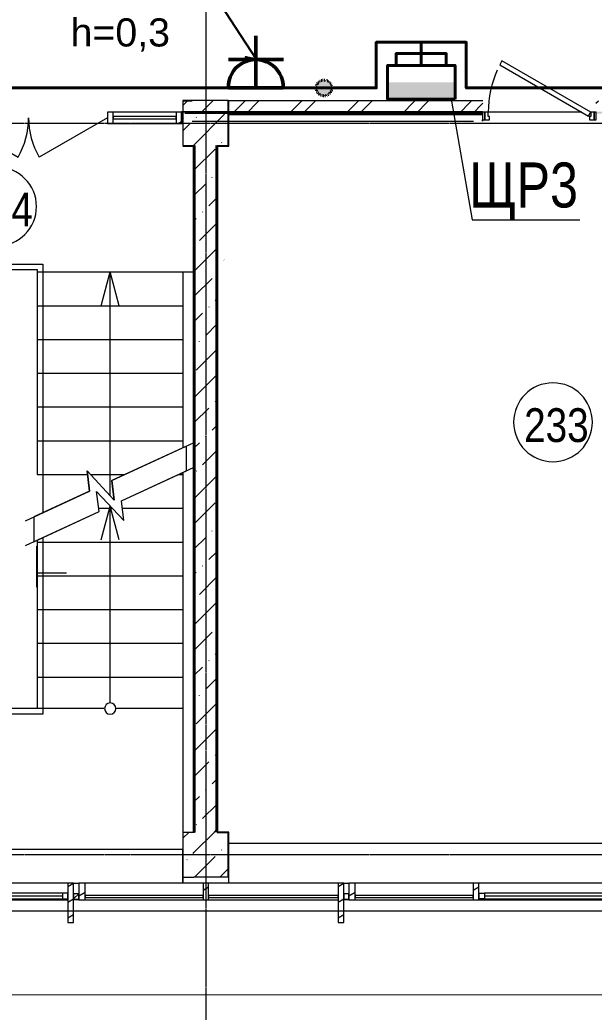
# Model space of a CAD drawing. Header units: metres. Extents: x 3659 to 143627, y -64119 to 51337.
# Drawn here: x 34410 to 39514, y -58183 to -49366 of the extents above; entities that cross this region are included whole.
import ezdxf
from ezdxf import colors
from ezdxf.entities.mleader import LeaderData, LeaderLine
from ezdxf.math import Vec2, Vec3

# ---------------------------------------------------------------- set-up
doc = ezdxf.new("R2010")
doc.units = ezdxf.units.M
doc.linetypes.add('ACAD_ISO03W100', pattern=[30, 12, -18])
doc.linetypes.add('ADSK_Линия сетки', pattern=[21, 12, -3, 3, -3])
for name, color, linetype, lineweight in [('A-AREA-IDEN', 7, 'Continuous', 9), ('A-DETL-MBND', 7, 'Continuous', 5), ('A-DETL-THIN', 7, 'Continuous', 5), ('A-DOOR', 7, 'Continuous', 5), ('A-DOOR-FRAM', 7, 'Continuous', 13), ('A-FLOR', 7, 'Continuous', 5), ('A-GLAZ', 7, 'Continuous', 5), ('A-GLAZ-CURT', 7, 'Continuous', 5), ('A-GLAZ-CWMG', 7, 'Continuous', 5), ('A-GLAZ-SILL', 7, 'Continuous', 5), ('A-WALL', 7, 'Continuous', 5), ('A-WALL-PATT', 7, 'Continuous', 18), ('I-WALL', 7, 'Continuous', 5), ('nadpisi', 84, 'Continuous', 13), ('S-COLS', 7, 'Continuous', 5), ('S-GRID', 7, 'Continuous', 9), ('Освещение', 1, 'Continuous', 50), ('раб осв', 7, 'Continuous', 40), ('ЭЛ', 250, 'Continuous', 50), ('Эл-свет раб.', 5, 'Continuous', 50), ('ЭЛ.сети', 5, 'Continuous', 100), ('ЭОМ', 7, 'Continuous', 40)]:
    doc.layers.add(name, color=color, linetype=linetype, lineweight=lineweight)
doc.layers.add('A-DETL', color=7, linetype='Continuous', lineweight=5, true_color=0x00a600)
doc.styles.add('Arial', font='arial.ttf', dxfattribs={"width": 0.8, "height": 2.5})
doc.styles.add('GOST Common_I_1', font='ARIALN.TTF', dxfattribs={"height": 300})
doc.styles.add('STYLE1', font='arial.ttf', dxfattribs={"height": 250})
doc.styles.add('ГОСТ 2.304', font='CS_Gost2304.shx', dxfattribs={"width": 0.85})
doc.dimstyles.new('СПДС', dxfattribs={"dimscale": 100, "dimtxt": 2.5, "dimasz": 2.5, "dimexe": 1.25, "dimexo": 0.625, "dimtad": 1, "dimdec": 0, "dimrnd": 0.001, "dimtxsty": 'ГОСТ 2.304', "dimblk": 'OBLIQUE', "dimcen": 2.5, "dimdle": 2, "dimadec": 0, "dimazin": 2, "dimtfac": 0.75, "dimtdec": 0, "dimtmove": 1, "dimatfit": 3, "dimfxl": 1, "dimtolj": 1, "dimarcsym": 1})
pattern_1 = [(45, (0, 0), (84.19025, 308.69666), [396.875, -79.375, 3.353, -76.022])]
pattern_2 = [(30, (0, 0), (-60, 103.92305), [])]
pattern_3 = [(0, (0, 0), (812.8, 203.2), [33.528, -576.072, 33.528, -576.072, -3251.2]), (0, (0, 0), (812.8, 203.2), [-1219.2, 33.528, -1185.672, 33.528, -576.072, -1422.4]), (0, (0, 0), (812.8, 203.2), [-3048, 33.528, -372.872, 33.528, -982.472]), (120, (304.8, 101.6), (-582.37636, 602.30545), [33.528, -576.072, 33.528, -576.072, -3251.2]), (120, (304.8, 101.6), (-582.37636, 602.30545), [-1219.2, 33.528, -1185.672, 33.528, -576.072, -1422.4]), (120, (304.8, 101.6), (-582.37636, 602.30545), [-3048, 33.528, -372.872, 33.528, -982.472]), (240, (406.4, 508), (-230.42364, -805.50545), [33.528, -576.072, 33.528, -576.072, -3251.2]), (240, (406.4, 508), (-230.42364, -805.50545), [-1219.2, 33.528, -1185.672, 33.528, -576.072, -1422.4]), (240, (406.4, 508), (-230.42364, -805.50545), [-3048, 33.528, -372.872, 33.528, -982.472])]
pattern_4 = [(0, (7e-11, -700), (812.8, 203.2), [33.528, -576.072, 33.528, -576.072, -3251.2]), (0, (7e-11, -700), (812.8, 203.2), [-1219.2, 33.528, -1185.672, 33.528, -576.072, -1422.4]), (0, (7e-11, -700), (812.8, 203.2), [-3048, 33.528, -372.872, 33.528, -982.472]), (120, (304.8, -598.4), (-582.37636, 602.30545), [33.528, -576.072, 33.528, -576.072, -3251.2]), (120, (304.8, -598.4), (-582.37636, 602.30545), [-1219.2, 33.528, -1185.672, 33.528, -576.072, -1422.4]), (120, (304.8, -598.4), (-582.37636, 602.30545), [-3048, 33.528, -372.872, 33.528, -982.472]), (240, (406.4, -192), (-230.42364, -805.50545), [33.528, -576.072, 33.528, -576.072, -3251.2]), (240, (406.4, -192), (-230.42364, -805.50545), [-1219.2, 33.528, -1185.672, 33.528, -576.072, -1422.4]), (240, (406.4, -192), (-230.42364, -805.50545), [-3048, 33.528, -372.872, 33.528, -982.472])]

# ---------------------------------------------------------------- blocks, each defined once
blk = doc.blocks.new('Перекрытия 8 - Перекрытия 2-252535-2 этаж')
at = {"layer": 'A-FLOR', "lineweight": 20}
for p, q in [((1900, 2500), (1900, 2740.1)), ((1900, 2377.2), (1900, 2500)), ((2165.7, 2500), (1900, 2500))]:
    blk.add_line(p, q, dxfattribs=at)
blk = doc.blocks.new('Перекрытия 14 - Перекрытия 2-471661-2 этаж')
at = {"layer": 'A-FLOR', "lineweight": 20}
blk.add_line((1700, 1300), (1900, 1300), dxfattribs=at)
blk = doc.blocks.new('КДП АПК - КР_rvt-1-2 этаж')
at = {"layer": 'A-WALL-PATT', "lineweight": 20}
h = blk.add_hatch(dxfattribs=at)
h.set_pattern_fill('FP_137', color=256, style=0, pattern_type=2)
h.set_pattern_definition(pattern_1)
h.paths.add_polyline_path([(36156.1, -55945.6), (36162.7, -55945.6), (36162.7, -49845.6), (35962.7, -49845.6), (35962.7, -55945.6)], flags=0)
at = {"layer": 'S-COLS', "lineweight": 20}
h = blk.add_hatch(dxfattribs=at)
h.set_pattern_fill('FP_137', color=256, style=0, pattern_type=2)
h.set_pattern_definition(pattern_1)
h.paths.add_polyline_path([(36262.7, -49845.6), (36262.7, -49445.6), (35862.7, -49445.6), (35862.7, -49845.6), (36162.7, -49845.6)], flags=0)
h = blk.add_hatch(dxfattribs=at)
h.set_pattern_fill('FP_137', color=256, style=0, pattern_type=2)
h.set_pattern_definition(pattern_1)
h.paths.add_polyline_path([(35959.7, -56345.6), (35959.7, -55945.6), (35862.7, -55945.6), (35862.7, -56345.6)], flags=0)
h = blk.add_hatch(dxfattribs=at)
h.set_pattern_fill('FP_137', color=256, style=0, pattern_type=2)
h.set_pattern_definition(pattern_1)
h.paths.add_polyline_path([(36262.7, -56345.6), (36262.7, -55945.6), (35959.7, -55945.6), (35959.7, -56345.6), (36156.1, -56345.6)], flags=0)
at = {"layer": 'I-WALL', "lineweight": 40}
for p, q in [((35962.7, -49845.6), (35962.7, -55945.6)), ((36162.7, -55945.6), (36162.7, -49845.6))]:
    blk.add_line(p, q, dxfattribs=at)
at = {"layer": 'S-COLS', "lineweight": 20}
for p, q in [((36262.7, -49445.6), (35862.7, -49445.6)), ((35862.7, -49445.6), (35862.7, -49845.6)), ((36262.7, -49845.6), (36262.7, -49445.6)), ((35862.7, -49845.6), (35962.7, -49845.6)), ((36162.7, -49845.6), (36262.7, -49845.6)), ((35862.7, -55945.6), (35959.7, -55945.6)), ((35962.7, -55945.6), (35959.7, -55945.6)), ((36262.7, -55945.6), (36162.7, -55945.6)), ((36262.7, -56345.6), (36262.7, -55945.6)), ((35862.7, -56345.6), (35959.7, -56345.6)), ((36262.7, -56345.6), (35959.7, -56345.6))]:
    blk.add_line(p, q, dxfattribs=at)
at = {"lineweight": 20}
for name in ['Перекрытия 8 - Перекрытия 2-252535-2 этаж', 'Перекрытия 14 - Перекрытия 2-471661-2 этаж']:
    blk.add_blockref(name, (32662.7, -56145.6), dxfattribs=at)
blk = doc.blocks.new('Системная панель - С остеклением-1628689-2 этаж')
at = {"layer": 'A-GLAZ-CURT', "lineweight": 13}
for p, q in [((575, 10), (-575, 10)), ((-575, 10), (-575, -10)), ((575, -10), (575, 10)), ((-575, -10), (575, -10))]:
    blk.add_line(p, q, dxfattribs=at)
blk = doc.blocks.new('M_Тент витража777 - M_Тент витража одинарное справо-2392800-2 этаж')
at = {"layer": 'A-GLAZ', "lineweight": 13}
for p, q in [((-575, -20), (-575, 30)), ((-575, 30), (-525, 30)), ((-575, 30), (-575, -20)), ((-525, 30), (-525, -20)), ((-525, 4.6), (525, 4.6)), ((525, 30), (525, -20)), ((575, 30), (525, 30)), ((575, -20), (575, 30)), ((575, -20), (575, 30)), ((-525, -20), (-575, -20)), ((525, -20), (575, -20))]:
    blk.add_line(p, q, dxfattribs=at)
at = {"layer": 'A-GLAZ'}
for p, q in [((525, 30), (-525, 30)), ((-525, -20), (525, -20))]:
    blk.add_line(p, q, dxfattribs=at)
blk = doc.blocks.new('Прямоугольный импост - 50 x 150мм-1628187-2 этаж')
at = {"layer": 'A-GLAZ-CWMG'}
h = blk.add_hatch(dxfattribs=at)
h.set_pattern_fill('FP_33', color=256, style=0, pattern_type=2)
h.set_pattern_definition([(330, (-36062.65, -57155.64), (60, 103.92305), [])])
h.paths.add_polyline_path([(-25, 30), (25, 30), (25, -120), (-25, -120)], flags=0)
at = {"layer": 'A-GLAZ-CWMG', "lineweight": 18}
for p, q in [((-25, 30), (25, 30)), ((-25, -120), (-25, 30)), ((25, 30), (25, -120)), ((25, -120), (-25, -120))]:
    blk.add_line(p, q, dxfattribs=at)
blk = doc.blocks.new('Прямоугольный импост - 50 x 150мм-V26-2 этаж')
at = {"layer": 'A-GLAZ-CWMG'}
h = blk.add_hatch(dxfattribs=at)
h.set_pattern_fill('FP_35', color=256, style=0, pattern_type=2)
h.set_pattern_definition([(330, (-38462.65, -57155.64), (60, 103.92305), [])])
h.paths.add_polyline_path([(-25, 30), (25, 30), (25, -120), (-25, -120)], flags=0)
at = {"layer": 'A-GLAZ-CWMG', "lineweight": 18}
for p, q in [((-25, 30), (25, 30)), ((-25, -120), (-25, 30)), ((25, 30), (25, -120)), ((25, -120), (-25, -120))]:
    blk.add_line(p, q, dxfattribs=at)
blk = doc.blocks.new('Прямоугольный импост - 50 x 150мм-999187-2 этаж')
at = {"layer": 'A-GLAZ-CWMG'}
for p, q in [((37237.7, -57035.6), (36087.7, -57035.6)), ((36087.7, -57185.6), (37237.7, -57185.6))]:
    blk.add_line(p, q, dxfattribs=at)
blk = doc.blocks.new('Системная панель - С остеклением-2300965-2 этаж')
at = {"layer": 'A-GLAZ-CURT', "lineweight": 13}
for p, q in [((280, 10), (-280, 10)), ((-280, 10), (-280, -10)), ((280, -10), (280, 10)), ((-280, -10), (280, -10))]:
    blk.add_line(p, q, dxfattribs=at)
blk = doc.blocks.new('Прямоугольный импост - 50 x 100мм-1272917-2 этаж')
at = {"layer": 'A-GLAZ-CWMG'}
h = blk.add_hatch(dxfattribs=at)
h.set_pattern_fill('FP_85', color=256, style=0, pattern_type=2)
h.set_pattern_definition([(150, (35212.65, 49535.64), (-60, -103.92305), [])])
h.paths.add_polyline_path([(25, -50), (-25, -50), (-25, 50), (25, 50)], flags=0)
at = {"layer": 'A-GLAZ-CWMG', "lineweight": 18}
for p, q in [((-25, -50), (-25, 50)), ((-25, 50), (25, 50)), ((25, 50), (25, -50)), ((25, -50), (-25, -50))]:
    blk.add_line(p, q, dxfattribs=at)
blk = doc.blocks.new('Прямоугольный импост - 50 x 100мм-2274487-2 этаж')
at = {"layer": 'A-GLAZ-CWMG'}
for p, q in [((33737.6, -49485.6), (33177.6, -49485.6)), ((33177.6, -49585.6), (33737.6, -49585.6))]:
    blk.add_line(p, q, dxfattribs=at)
blk = doc.blocks.new('Прямоугольный импост - 50 x 100мм-1272927-2 этаж')
at = {"layer": 'A-GLAZ-CWMG'}
h = blk.add_hatch(dxfattribs=at)
h.set_pattern_fill('FP_87', color=256, style=0, pattern_type=2)
h.set_pattern_definition([(30, (-35847.65, 49535.64), (-60, 103.92305), [])])
h.paths.add_polyline_path([(-50, -50), (0, -50), (0, 50), (-50, 50)], flags=0)
at = {"layer": 'A-GLAZ-CWMG', "lineweight": 18}
for p, q in [((0, 50), (-50, 50)), ((-50, 50), (-50, -50)), ((0, -50), (0, 50)), ((-50, -50), (0, -50))]:
    blk.add_line(p, q, dxfattribs=at)
blk = doc.blocks.new('Дверь-Витраж-Двойная-Остекление - Ворота-Витраж-1278210-2 этаж')
at = {"layer": 'A-DOOR'}
for p, q in [((-700, 0), (-93.8, 350)), ((700, 0), (93.8, 350))]:
    blk.add_line(p, q, dxfattribs=at)
for centre, start, end in [((-700, 0), 0, 30), ((700, 0), 150, 180)]:
    blk.add_arc(centre, 700, start, end, dxfattribs=at)
blk = doc.blocks.new('Системная панель - С остеклением-1628227-2 этаж')
at = {"layer": 'A-GLAZ-CURT', "lineweight": 13}
for p, q in [((51637.7, -57145.6), (50589.1, -57145.6)), ((50589.1, -57145.6), (50589.1, -57165.6)), ((50589.1, -57165.6), (51637.7, -57165.6)), ((51637.7, -57165.6), (51637.7, -57145.6))]:
    blk.add_line(p, q, dxfattribs=at)
blk = doc.blocks.new('Системная панель - Сплошная-V76-2 этаж')
at = {"layer": 'A-GLAZ-CURT', "lineweight": 13}
for p, q in [((37334.4, -57130.6), (37287.7, -57130.6)), ((37287.7, -57130.6), (37287.7, -57180.6)), ((37334.4, -57180.6), (37334.4, -57130.6)), ((37287.7, -57180.6), (37334.4, -57180.6))]:
    blk.add_line(p, q, dxfattribs=at)
blk = doc.blocks.new('Системная панель - Сплошная-V77-2 этаж')
at = {"layer": 'A-GLAZ-CURT'}
h = blk.add_hatch(dxfattribs=at)
h.set_pattern_fill('FP_27', color=256, style=0, pattern_type=2)
h.set_pattern_definition([(45, (0, 0), (-106.06602, 106.06602), [])])
h.paths.add_polyline_path([(34887.7, -57180.6), (34934.4, -57180.6), (34934.4, -57130.6), (34887.7, -57130.6)], flags=0)
at = {"layer": 'A-GLAZ-CURT', "lineweight": 13}
for p, q in [((34934.4, -57130.6), (34887.7, -57130.6)), ((34887.7, -57130.6), (34887.7, -57180.6)), ((34934.4, -57180.6), (34934.4, -57130.6)), ((34887.7, -57180.6), (34934.4, -57180.6))]:
    blk.add_line(p, q, dxfattribs=at)
blk = doc.blocks.new('AC-Подоконники1 - ПВХ 2-2304202-2 этаж')
at = {"layer": 'A-GLAZ-SILL'}
for p, q in [((-2800, 0), (-2800, -301.5)), ((2800, -350), (2800, 0)), ((-2797, -350), (2797, -350))]:
    blk.add_line(p, q, dxfattribs=at)
blk = doc.blocks.new('AC_Дверь_Однопольная_ДеревяннаяВнутренняя_ГОСТ6629-88 - ДГ 21-10Л-2270753-2 этаж')
at = {"layer": 'A-DOOR', "lineweight": 13}
for p, q in [((-333.1, 495), (-353.1, 460.4)), ((-353.1, 460.4), (435, 5.4)), ((455, 40), (-333.1, 495)), ((435, 5.4), (455, 40))]:
    blk.add_line(p, q, dxfattribs=at)
at = {"layer": 'A-DOOR', "lineweight": 18}
for p, q in [((-485, 40), (-505, 40)), ((-505, 40), (-505, -30)), ((-485, -30), (-485, 40)), ((505, 40), (485, 40)), ((485, 40), (485, -30)), ((505, -30), (505, 40)), ((-505, -30), (-485, -30)), ((485, -30), (505, -30))]:
    blk.add_line(p, q, dxfattribs=at)
at = {"layer": 'A-DOOR'}
blk.add_arc((455, 40), 910, 155.73648, 180, dxfattribs=at)
at = {"layer": 'A-DOOR-FRAM'}
for p, q in [((-455, 40), (-485, 40)), ((-485, 40), (-485, -30)), ((-455, 0), (-455, 40)), ((-445, 0), (-455, 0)), ((-445, -30), (-445, 0)), ((455, 0), (445, 0)), ((445, 0), (445, -30)), ((485, 40), (455, 40)), ((455, 40), (455, 0)), ((485, -30), (485, 40)), ((-485, -30), (-445, -30)), ((445, -30), (485, -30))]:
    blk.add_line(p, q, dxfattribs=at)
blk = doc.blocks.new('_None')
blk = doc.blocks.new('Розетка штепсельная с заземляющим контактом скрытой установки IP20')
at = {"layer": 'Эл-свет раб.', "ltscale": 0.3}
for p, q in [((191574.8, -246568.3), (191574.8, -246105.7)), ((191816.2, -246316.2), (191328.6, -246316.2)), ((191818.7, -246568.3), (191331, -246568.3))]:
    blk.add_line(p, q, dxfattribs=at)
at = {"layer": 'Эл-свет раб.', "ltscale": 0.3, "extrusion": (0, 0, -1)}
blk.add_ellipse((191574.8, -246560.1), major_axis=(-172.5, 172.5), ratio=1, start_param=5.464002, end_param=8.673165, dxfattribs=at)
blk = doc.blocks.new('_Oblique')
at = {"color": 0, "linetype": 'ByBlock', "lineweight": -2}
blk.add_line((-0.5, -0.5), (0.5, 0.5), dxfattribs=at)
blk = doc.blocks.new('ПСС_Марка_помещения - Имя_2_5мм-224473-2 этаж')
at = {"layer": 'A-AREA-IDEN'}
for start, end in [(360, 180), (180, 360)]:
    blk.add_arc((-0.074, 0.039), 3.5, start, end, dxfattribs=at)

msp = doc.modelspace()

# ---------------------------------------------------------------- hatches: boundary and pattern name
at = {"layer": 'A-GLAZ-CWMG'}
h = msp.add_hatch(dxfattribs=at)
h.set_pattern_fill('FP_31', color=256, style=0, pattern_type=2)
h.set_pattern_definition(pattern_2)
h.paths.add_polyline_path([(34837.6532, -57385.6443), (34887.6532, -57385.6443), (34887.6532, -57035.6443), (34837.6532, -57035.6443), (34837.6532, -57285.621)], flags=0)
h = msp.add_hatch(dxfattribs=at)
h.set_pattern_fill('FP_31', color=256, style=0, pattern_type=2)
h.set_pattern_definition(pattern_2)
h.paths.add_polyline_path([(34934.405, -57185.621), (34989.1368, -57185.621), (34989.1368, -57035.621), (34934.405, -57035.621)], flags=0)
h = msp.add_hatch(dxfattribs=at)
h.set_pattern_fill('FP_31', color=256, style=0, pattern_type=2)
h.set_pattern_definition(pattern_2)
h.paths.add_polyline_path([(37237.6532, -57385.6443), (37287.6532, -57385.6443), (37287.6532, -57035.6443), (37237.6532, -57035.6443), (37237.6532, -57285.621)], flags=0)
h = msp.add_hatch(dxfattribs=at)
h.set_pattern_fill('FP_31', color=256, style=0, pattern_type=2)
h.set_pattern_definition(pattern_2)
h.paths.add_polyline_path([(37334.405, -57185.621), (37389.1368, -57185.621), (37389.1368, -57035.621), (37334.405, -57035.621)], flags=0)
at = {"layer": 'A-WALL-PATT', "lineweight": 5}
h = msp.add_hatch(dxfattribs=at)
h.set_pattern_fill('FP_40', color=256, style=0, pattern_type=2)
h.set_pattern_definition(pattern_3)
h.paths.add_polyline_path([(35859.6532, -50485.6443), (35862.6532, -50485.6443), (35862.6532, -49585.6443), (35859.6532, -49585.6443), (35859.6532, -50376.436)], flags=0)
h = msp.add_hatch(dxfattribs=at)
h.set_pattern_fill('FP_1', color=256, style=0, pattern_type=2)
h.set_pattern_definition([(45, (0, 0), (-251.4472, 251.4472), []), (45, (0, 381), (-251.4472, 251.4472), [])])
h.paths.add_polyline_path([(41862.6532, -50205.6443), (41862.6532, -50085.6443), (39529.6532, -50085.6443), (39529.6532, -50205.6443), (41304.6345, -50205.6443)], flags=0)
h.paths.add_polyline_path([(36262.6532, -50205.6443), (38525.6532, -50205.6443), (38525.6532, -50085.6443), (36262.6532, -50085.6443)], flags=0)
h = msp.add_hatch(dxfattribs=at)
h.set_pattern_fill('FP_40', color=256, style=0, pattern_type=2)
h.set_pattern_definition(pattern_4)
h.paths.add_polyline_path([(35862.6532, -50185.6443), (38522.6532, -50185.6443), (38522.6532, -50182.6443), (35862.6532, -50182.6443)], flags=0)
h.paths.add_polyline_path([(44462.2868, -50185.6443), (45652.6532, -50185.6443), (45652.6532, -50182.6443), (44462.2868, -50182.6443)], flags=0)
h.paths.add_polyline_path([(43364.0475, -50185.6443), (43452.2868, -50185.6443), (43452.2868, -50182.6443), (39532.6532, -50182.6443), (39532.6532, -50185.6443), (41304.6345, -50185.6443)], flags=0)
h.paths.add_polyline_path([(46662.6532, -50185.6443), (51182.6532, -50185.6443), (51182.6532, -50182.6443), (46662.6532, -50182.6443)], flags=0)
h.paths.add_polyline_path([(55532.6532, -50185.6443), (58072.6532, -50185.6443), (58072.6532, -50182.6443), (55532.6532, -50182.6443)], flags=0)
h.paths.add_polyline_path([(52192.6532, -50185.6443), (54522.6532, -50185.6443), (54522.6532, -50182.6443), (52192.6532, -50182.6443)], flags=0)
h.paths.add_polyline_path([(59082.6532, -50185.6443), (62047.6532, -50185.6443), (62047.6532, -50182.6443), (59082.6532, -50182.6443)], flags=0)
h.paths.add_polyline_path([(64987.8839, -50185.6443), (66522.6532, -50185.6443), (66522.6532, -50182.6443), (63057.6532, -50182.6443), (63057.6532, -50185.6443), (63958.1774, -50185.6443)], flags=0)
h.paths.add_polyline_path([(70136.4163, -50185.6443), (70202.6532, -50185.6443), (70202.6532, -50182.6443), (67532.6532, -50182.6443), (67532.6532, -50185.6443), (68077.0034, -50185.6443)], flags=0)
h.paths.add_polyline_path([(71212.6532, -50185.6443), (74557.6532, -50185.6443), (74557.6532, -50182.6443), (71212.6532, -50182.6443)], flags=0)
h.paths.add_polyline_path([(75567.6532, -50185.6443), (78260.6663, -50185.6443), (78260.6663, -50182.6443), (75567.6532, -50182.6443)], flags=0)
h = msp.add_hatch(dxfattribs=at)
h.set_pattern_fill('FP_40', color=256, style=0, pattern_type=2)
h.set_pattern_definition(pattern_4)
h.paths.add_polyline_path([(35875.1532, -50198.1443), (38522.6532, -50198.1443), (38522.6532, -50185.6443), (35875.1532, -50185.6443)], flags=0)
h.paths.add_polyline_path([(39532.6532, -50198.1443), (43452.2868, -50198.1443), (43452.2868, -50185.6443), (39532.6532, -50185.6443)], flags=0)
h.paths.add_polyline_path([(44462.2868, -50198.1443), (45652.6532, -50198.1443), (45652.6532, -50185.6443), (44462.2868, -50185.6443)], flags=0)
h.paths.add_polyline_path([(47482.8735, -50198.1443), (51182.6532, -50198.1443), (51182.6532, -50185.6443), (46662.6532, -50185.6443), (46662.6532, -50198.1443)], flags=0)
h.paths.add_polyline_path([(52192.6532, -50198.1443), (54522.6532, -50198.1443), (54522.6532, -50185.6443), (52192.6532, -50185.6443)], flags=0)
h.paths.add_polyline_path([(55532.6532, -50198.1443), (58072.6532, -50198.1443), (58072.6532, -50185.6443), (55532.6532, -50185.6443)], flags=0)
h.paths.add_polyline_path([(59082.6532, -50198.1443), (62047.6532, -50198.1443), (62047.6532, -50185.6443), (59082.6532, -50185.6443)], flags=0)
h.paths.add_polyline_path([(63057.6532, -50198.1443), (66522.6532, -50198.1443), (66522.6532, -50185.6443), (63057.6532, -50185.6443)], flags=0)
h.paths.add_polyline_path([(67532.6532, -50198.1443), (70202.6532, -50198.1443), (70202.6532, -50185.6443), (67532.6532, -50185.6443)], flags=0)
h.paths.add_polyline_path([(75567.6532, -50198.1443), (78262.6532, -50198.1443), (78262.6532, -50185.6443), (75567.6532, -50185.6443)], flags=0)
h.paths.add_polyline_path([(74557.6532, -50198.1443), (74557.6532, -50185.6443), (71212.6532, -50185.6443), (71212.6532, -50198.1443), (74255.2423, -50198.1443)], flags=0)
h = msp.add_hatch(dxfattribs=at)
h.set_pattern_fill('FP_40', color=256, style=0, pattern_type=2)
h.set_pattern_definition(pattern_3)
h.paths.add_polyline_path([(35959.6532, -56582.6443), (35962.6532, -56582.6443), (35962.6532, -50488.6443), (35959.6532, -50488.6443), (35959.6532, -56345.6443)], flags=0)
h = msp.add_hatch(dxfattribs=at)
h.set_pattern_fill('FP_40', color=256, style=0, pattern_type=2)
h.set_pattern_definition(pattern_3)
h.paths.add_polyline_path([(36165.6532, -56582.6443), (36165.6532, -50485.6443), (36162.6532, -50485.6443), (36162.6532, -56582.6443)], flags=0)
at = {"layer": 'ЭЛ', "linetype": 'ACAD_ISO03W100', "lineweight": 40, "ltscale": 0.46}
msp.add_hatch(color=0, dxfattribs=at).paths.add_polyline_path([(37182.6532, -49970.6443, 1), (37042.6532, -49970.6443, 1)])
at = {"layer": 'ЭОМ', "ltscale": 100}
h = msp.add_hatch(color=256, dxfattribs=at)
h.dxf.hatch_style = 1
h.paths.add_polyline_path([(38277.5663, -50070.6443), (38277.5663, -49920.6443), (37677.5663, -49920.6443), (37677.5663, -50070.6443)])

# ---------------------------------------------------------------- linework, layer by layer
at = {"layer": 'A-DETL', "color": 7, "lineweight": 18}
for p, q in [((35132.2684, -51905.5798), (35212.6532, -51605.5798)), ((35212.6532, -53594.6922), (35212.6532, -51605.5798)), ((35293.038, -51905.5798), (35212.6532, -51605.5798)), ((35228.3331, -53458.5055), (35959.6532, -53120.3437)), ((35312.2735, -53640.0379), (35959.6532, -53340.69)), ((35029.4426, -53552.6453), (35008.0638, -53373.9194)), ((35008.0638, -53373.9194), (35249.3617, -53634.3044)), ((35249.3617, -53634.3044), (35228.3331, -53458.5055)), ((34459.8664, -53816.0169), (35029.4426, -53552.6453)), ((35113.383, -53734.1777), (35092.0043, -53555.4518)), ((35092.0043, -53555.4518), (35333.3021, -53815.8368)), ((35132.2684, -53985.6443), (35212.6532, -53685.6443)), ((35212.6532, -55435.6443), (35212.6532, -53685.6443)), ((35293.038, -53985.6443), (35212.6532, -53685.6443)), ((35333.3021, -53815.8368), (35312.2735, -53640.0379)), ((34459.8664, -54036.3632), (35113.383, -53734.1777)), ((35162.6532, -55485.6443), (34162.653, -55485.6443)), ((35862.6532, -55485.6443), (35262.6532, -55485.6443)), ((35862.6532, -56735.6443), (35862.6532, -55485.6443)), ((32862.6532, -56735.6443), (35862.6532, -56735.6443))]:
    msp.add_line(p, q, dxfattribs=at)
for start, end in [(0, 180), (180, 0)]:
    msp.add_arc((35212.6532, -55485.6443), 50, start, end, dxfattribs=at)
at = {"layer": 'A-DETL-MBND'}
msp.add_line((53302.111, -58035.6443), (32262.5984, -58028.0822), dxfattribs=at)
at = {"layer": 'A-DETL-THIN'}
for p, q in [((34112.651, -51535.6443), (34612.6532, -51535.6443)), ((34612.6532, -51535.6443), (34612.6532, -53745.6443)), ((34612.651, -53965.7158), (34612.651, -55535.5798)), ((34612.651, -55535.5798), (34112.651, -55535.5798)), ((51062.6532, -57285.621), (32462.6532, -57285.621))]:
    msp.add_line(p, q, dxfattribs=at)
at = {"layer": 'A-DETL-THIN', "color": 7, "true_color": 0xffffff}
for p, q in [((35889.3653, -53152.8447), (35228.3331, -53458.5055)), ((35889.3653, -53373.1911), (35889.3653, -53152.8447)), ((35249.3617, -53634.3044), (35008.0638, -53373.9194)), ((35008.0638, -53373.9194), (35029.4426, -53552.6453)), ((35312.2735, -53640.0379), (35889.3653, -53373.1911)), ((35228.3331, -53458.5055), (35249.3617, -53634.3044)), ((35029.4426, -53552.6453), (34532.6532, -53782.3603)), ((35113.383, -53734.1777), (35092.0043, -53555.4518)), ((35092.0043, -53555.4518), (35333.3021, -53815.8368)), ((35333.3021, -53815.8368), (35312.2735, -53640.0379)), ((34532.6532, -54002.7067), (35113.383, -53734.1777)), ((34532.6532, -53782.3603), (34532.6532, -54002.7067))]:
    msp.add_line(p, q, dxfattribs=at)
at = {"layer": 'A-FLOR', "lineweight": 18}
for p, q in [((36262.6532, -50205.6443), (36262.6532, -50213.1443)), ((39402.6532, -50185.6443), (38572.6532, -50185.6443)), ((34162.6712, -51585.6443), (34562.6338, -51585.6443)), ((34562.6338, -51585.6443), (34562.6338, -51605.5798)), ((34562.6338, -51605.5798), (35959.6532, -51605.5798)), ((34562.634, -51605.5798), (34562.634, -51905.5671)), ((35862.634, -51905.5671), (35862.634, -51605.5798)), ((34562.634, -51905.5671), (35862.634, -51905.5671)), ((34562.634, -51905.5671), (34562.634, -52205.5573)), ((35862.634, -52205.5573), (35862.634, -51905.5671)), ((34562.634, -52205.5573), (35862.634, -52205.5573)), ((34562.6362, -52205.5573), (34562.6362, -52505.5476)), ((35862.6362, -52505.5476), (35862.6362, -52205.5573)), ((34562.6362, -52505.5476), (35862.6362, -52505.5476)), ((34562.6385, -52505.5476), (34562.6385, -52805.5573)), ((35862.6385, -52805.5573), (35862.6385, -52505.5476)), ((34562.6385, -52805.5573), (35862.6385, -52805.5573)), ((34562.6407, -52805.5573), (34562.6407, -53105.5476)), ((35862.6407, -53105.5476), (35862.6407, -52805.5573)), ((34562.6407, -53105.5476), (35862.6407, -53105.5476)), ((34562.643, -53105.5476), (34562.643, -53405.5573)), ((35862.643, -53165.2011), (35862.643, -53105.5476)), ((34562.643, -53405.5573), (35011.8483, -53405.5573)), ((35037.3826, -53405.5573), (35342.8406, -53405.5573)), ((35819.369, -53405.5573), (35862.643, -53405.5573)), ((35862.643, -53405.5573), (35862.643, -53385.5475)), ((35862.6452, -53705.5573), (35862.6452, -53405.5573)), ((35109.9595, -53705.5573), (35231.1065, -53705.5573)), ((35320.1108, -53705.5573), (35862.6452, -53705.5573)), ((35862.6475, -54005.5671), (35862.6475, -53705.5573)), ((34562.6475, -53988.8373), (34562.6475, -54005.5671)), ((34562.6475, -54005.5671), (35862.6475, -54005.5671)), ((34562.6497, -54005.5671), (34562.6497, -54305.5573)), ((35862.6497, -54305.5573), (35862.6497, -54005.5671)), ((34562.6497, -54305.5573), (35862.6497, -54305.5573)), ((34562.652, -54305.5573), (34562.652, -54605.5671)), ((35862.652, -54605.5671), (35862.652, -54305.5573)), ((34562.652, -54605.5671), (35862.652, -54605.5671)), ((34562.6542, -54605.5671), (34562.6542, -54905.5573)), ((35862.6542, -54905.5573), (35862.6542, -54605.5671)), ((34562.652, -54905.5573), (34562.652, -55205.5671)), ((34562.6542, -54905.5573), (35862.6542, -54905.5573)), ((35862.652, -55205.5671), (35862.652, -54905.5573)), ((34562.652, -55205.5671), (35862.652, -55205.5671)), ((34562.6542, -55205.5671), (34562.6542, -55485.6443)), ((35862.6542, -55485.6443), (35862.6542, -55205.5671))]:
    msp.add_line(p, q, dxfattribs=at)
at = {"layer": 'A-GLAZ-CWMG', "lineweight": 18}
for p, q in [((34887.6532, -57035.6443), (34837.6532, -57035.6443)), ((34837.6532, -57035.6443), (34837.6532, -57285.621)), ((34887.6532, -57285.621), (34887.6532, -57035.6443)), ((34989.1368, -57035.621), (34934.405, -57035.621)), ((34934.405, -57035.621), (34934.405, -57185.621)), ((34989.1368, -57185.621), (34989.1368, -57035.621)), ((37287.6532, -57035.6443), (37237.6532, -57035.6443)), ((37237.6532, -57035.6443), (37237.6532, -57285.621)), ((37287.6532, -57285.621), (37287.6532, -57035.6443)), ((37389.1368, -57035.621), (37334.405, -57035.621)), ((37334.405, -57035.621), (37334.405, -57185.621)), ((37389.1368, -57185.621), (37389.1368, -57035.621)), ((34934.405, -57185.621), (34989.1368, -57185.621)), ((37334.405, -57185.621), (37389.1368, -57185.621)), ((34837.6532, -57285.621), (34837.6532, -57385.6443)), ((34887.6532, -57385.6443), (34887.6532, -57285.621)), ((37237.6532, -57285.621), (37237.6532, -57385.6443)), ((37287.6532, -57385.6443), (37287.6532, -57285.621)), ((34837.6532, -57385.6443), (34887.6532, -57385.6443)), ((37237.6532, -57385.6443), (37287.6532, -57385.6443))]:
    msp.add_line(p, q, dxfattribs=at)
at = {"layer": 'A-GLAZ-CWMG'}
for p, q in [((34887.6532, -57035.621), (34934.405, -57035.621)), ((35859.6532, -57035.621), (34989.1368, -57035.621)), ((36037.6532, -57035.621), (35862.6532, -57035.621)), ((37287.6532, -57035.621), (37334.405, -57035.621)), ((38437.6532, -57035.621), (37389.1368, -57035.621)), ((34934.405, -57185.621), (34887.6532, -57185.621)), ((34989.1368, -57185.621), (36037.6532, -57185.621)), ((37334.405, -57185.621), (37287.6532, -57185.621)), ((37389.1368, -57185.621), (38437.6532, -57185.621))]:
    msp.add_line(p, q, dxfattribs=at)
at = {"layer": 'A-WALL', "lineweight": 18}
for p, q in [((35862.6532, -50085.6443), (35942.6532, -50085.6443)), ((38522.6532, -50085.6443), (36262.6532, -50085.6443)), ((36262.6532, -50085.6443), (36262.6532, -50205.6443)), ((35847.6532, -50182.6443), (35847.6532, -50285.6443)), ((38522.6532, -50182.6443), (35847.6532, -50182.6443)), ((35875.1532, -50185.6443), (35862.6532, -50185.6443)), ((36262.6532, -50205.6443), (38522.6532, -50205.6443)), ((36265.6532, -50213.1443), (36262.6532, -50213.1443)), ((36262.6532, -50213.1443), (36262.6532, -50485.6443)), ((36265.6532, -50488.6443), (36265.6532, -50213.1443)), ((38522.6532, -50185.6443), (38522.6532, -50182.6443)), ((38522.6532, -50205.6443), (38522.6532, -50213.1443)), ((38522.6532, -50213.1443), (38525.6532, -50213.1443)), ((38522.6532, -50265.6443), (38522.6532, -50255.6443)), ((38522.6532, -50255.6443), (38522.6532, -50265.6443)), ((35847.6532, -50285.6443), (35859.6532, -50285.6443)), ((35942.6532, -50265.6443), (38442.6532, -50265.6443)), ((35859.6532, -50488.6443), (35959.6532, -50488.6443)), ((35962.6532, -50485.6443), (35862.6532, -50485.6443)), ((35959.6532, -50488.6443), (35959.6532, -55945.6443)), ((35962.6532, -50485.6443), (35962.6532, -56585.6443)), ((36162.6532, -50485.6443), (36162.6532, -56585.6443)), ((36262.6532, -50485.6443), (36162.6532, -50485.6443)), ((36165.6532, -56582.6443), (36165.6532, -50488.6443)), ((36165.6532, -50488.6443), (36265.6532, -50488.6443)), ((35959.6532, -56582.6443), (35959.6532, -56345.6443)), ((35862.6532, -56582.6443), (35959.6532, -56582.6443)), ((35962.6532, -56585.6443), (35862.6532, -56585.6443)), ((36162.6532, -56585.6443), (36262.6532, -56585.6443)), ((36265.6532, -56582.6443), (36165.6532, -56582.6443)), ((36262.6532, -56585.6443), (36262.6532, -56685.6443)), ((36265.6532, -56685.6443), (36265.6532, -56582.6443)), ((36262.6532, -56685.6443), (36265.6532, -56685.6443)), ((35859.6532, -57035.621), (35859.6532, -56735.6443)), ((35862.6532, -57035.621), (35862.6532, -56735.6443)), ((35862.6532, -57035.621), (35859.6532, -57035.621))]:
    msp.add_line(p, q, dxfattribs=at)
at = {"layer": 'A-WALL'}
for p, q in [((38525.6532, -50085.6443), (38522.6532, -50085.6443)), ((35862.6532, -50185.6443), (35862.6532, -50182.6443)), ((35875.1532, -50185.6443), (38522.6532, -50185.6443)), ((38522.6532, -50198.1443), (35875.1532, -50198.1443)), ((38522.6532, -50205.6443), (38525.6532, -50205.6443))]:
    msp.add_line(p, q, dxfattribs=at)
at = {"layer": 'I-WALL'}
for p, q in [((34837.6532, -57285.621), (32462.6532, -57285.621)), ((37237.6532, -57285.621), (34887.6532, -57285.621)), ((39637.6532, -57285.621), (37287.6532, -57285.621))]:
    msp.add_line(p, q, dxfattribs=at)
at = {"layer": 'S-GRID', "linetype": 'ADSK_Линия сетки'}
for p, q in [((36062.6532, -39335.6443), (36062.6532, -63301.3643)), ((95007.6236, -50285.6443), (30504.6406, -50285.6443)), ((95007.6236, -56785.6443), (31950.4397, -56785.6443))]:
    msp.add_line(p, q, dxfattribs=at)
at = {"layer": 'раб осв', "color": 0, "lineweight": 40, "ltscale": 100}
msp.add_lwpolyline([(38199.0627, -49770.6443), (38199.0627, -49665.5276), (37977.5663, -49665.5276), (37977.5663, -49770.6443), (37977.5663, -49665.5276), (37753.8682, -49665.5276), (37753.8682, -49770.6443)], dxfattribs=at)
at = {"layer": 'ЭЛ', "color": 7, "lineweight": 25}
for points in [[(43271.4817, -39403.9445, 0, 0, 0), (42720.3859, -40349.1225, 150, 0, 0), (42921.5871, -40008.0356, 0, 0, 0), (37112.6532, -49970.6443, 0, 0, 0)], [(37112.6532, -49970.6443, 0, 0, 0), (36024.5721, -51841.6194, 150, 0, 0), (36225.7733, -51500.5325, 0, 0, 0), (31626.3082, -59384.6192, 0, 0, 0)]]:
    msp.add_lwpolyline(points, format="xyseb", dxfattribs=at)
at = {"layer": 'ЭЛ', "color": 0, "linetype": 'ACAD_ISO03W100', "lineweight": 40, "ltscale": 0.46}
msp.add_circle((37112.6532, -49970.6443), 70, dxfattribs=at)
at = {"layer": 'ЭЛ.сети', "color": 0, "lineweight": 40}
for points in [[(37977.5663, -49665.5276), (37977.5663, -49565.5276), (37577.5663, -49565.5276), (37577.5663, -49565.5276), (37577.5663, -49970.6443), (36021.3861, -49970.6443), (30727.5663, -49970.6443), (31307.3258, -49970.6443), (31307.3258, -43955.6443), (32177.5663, -43955.6443), (35274.5663, -43955.6443), (35800.4598, -43955.6443), (35800.4598, -47600.6443), (36447.5663, -47600.6443), (37803.4683, -47600.6443), (37803.4683, -47250.6443)], [(37977.5663, -49565.5276), (38377.5663, -49565.5276), (38377.5663, -49970.6443), (45567.5663, -49970.6443), (45567.5663, -50488.6443), (49038.2745, -50488.6443), (49043.5926, -52352.6489)]]:
    msp.add_lwpolyline(points, dxfattribs=at)
at = {"layer": 'ЭОМ', "ltscale": 100}
msp.add_lwpolyline([(38277.5663, -50070.6443), (37677.5663, -50070.6443), (37677.5663, -49770.6443), (38277.5663, -49770.6443)], close=True, dxfattribs=at)

# ---------------------------------------------------------------- block references
at = {"lineweight": 5}
msp.add_blockref('КДП АПК - КР_rvt-1-2 этаж', (-3, -637), dxfattribs=at)
at = {"layer": 'A-AREA-IDEN', "color": 18, "true_color": 0x000000, "xscale": 99.99999999999993, "yscale": 99.99999999999993, "zscale": 99.99999999999993}
for p in [(34215.0482, -51028.7213), (39154.9987, -52945.6733)]:
    msp.add_blockref('ПСС_Марка_помещения - Имя_2_5мм-224473-2 этаж', p, dxfattribs=at)
at = {"layer": 'A-DOOR'}
msp.add_blockref('AC_Дверь_Однопольная_ДеревяннаяВнутренняя_ГОСТ6629-88 - ДГ 21-10Л-2270753-2 этаж', (39027.6532, -50225.6443), dxfattribs=at)
at = {"layer": 'A-DOOR', "rotation": 180}
msp.add_blockref('Дверь-Витраж-Двойная-Остекление - Ворота-Витраж-1278210-2 этаж', (34487.6532, -50235.6443), dxfattribs=at)
at = {"layer": 'A-GLAZ', "color": 7, "true_color": 0xffffff, "rotation": 180}
msp.add_blockref('AC-Подоконники1 - ПВХ 2-2304202-2 этаж', (39062.6532, -57035.621), dxfattribs=at)
at = {"layer": 'A-GLAZ'}
for p in [(34262.6532, -57155.6443), (39062.6532, -57155.6443)]:
    msp.add_blockref('M_Тент витража777 - M_Тент витража одинарное справо-2392800-2 этаж', p, dxfattribs=at)
at = {"layer": 'A-GLAZ-CURT', "rotation": 180}
msp.add_blockref('Системная панель - С остеклением-2300965-2 этаж', (35517.6532, -50235.6443), dxfattribs=at)
at = {"layer": 'A-GLAZ-CURT'}
for name, p in [('Системная панель - Сплошная-V77-2 этаж', (0, 0)), ('Системная панель - Сплошная-V76-2 этаж', (0, 0)), ('Системная панель - С остеклением-1628227-2 этаж', (-15600, 0)), ('Системная панель - С остеклением-1628689-2 этаж', (36662.6532, -57155.6443)), ('Системная панель - С остеклением-1628227-2 этаж', (-13200, 0))]:
    msp.add_blockref(name, p, dxfattribs=at)
at = {"layer": 'A-GLAZ-CWMG', "extrusion": (0, 0, -1)}
msp.add_blockref('Прямоугольный импост - 50 x 100мм-1272917-2 этаж', (-35212.6532, -50235.6443), dxfattribs=at)
at = {"layer": 'A-GLAZ-CWMG'}
for name, p in [('Прямоугольный импост - 50 x 100мм-2274487-2 этаж', (2060.0462, -700)), ('Прямоугольный импост - 50 x 100мм-1272927-2 этаж', (35847.6532, -50235.6443)), ('Прямоугольный импост - 50 x 150мм-999187-2 этаж', (-2400, 0)), ('Прямоугольный импост - 50 x 150мм-999187-2 этаж', (0, 0)), ('Прямоугольный импост - 50 x 150мм-999187-2 этаж', (2400, 0))]:
    msp.add_blockref(name, p, dxfattribs=at)
at = {"layer": 'A-GLAZ-CWMG', "extrusion": (0, 0, -1), "rotation": 180}
for name, p in [('Прямоугольный импост - 50 x 150мм-1628187-2 этаж', (-36062.6532, -57155.6443)), ('Прямоугольный импост - 50 x 150мм-V26-2 этаж', (-38462.6532, -57155.6443))]:
    msp.add_blockref(name, p, dxfattribs=at)
at = {"layer": 'Освещение', "xscale": -1}
msp.add_blockref('Розетка штепсельная с заземляющим контактом скрытой установки IP20', (228081.3037, 196597.6988), dxfattribs=at)

# ---------------------------------------------------------------- texts
at = {"layer": 'A-AREA-IDEN', "color": 18, "true_color": 0x000000, "char_height": 300, "width": 634.9365, "attachment_point": 1, "style": 'GOST Common_I_1'}
for s, insert in [('234', (33951.3639, -50900.2614)), ('233', (38891.3144, -52817.2134))]:
    msp.add_mtext(s, dxfattribs=dict(at, insert=insert))
at = {"layer": 'Эл-свет раб.', "color": 7, "style": 'STYLE1'}
msp.add_text('h=0,3', height=250, dxfattribs=at).set_placement((34860.427, -49602.5941, -386.7801))

# ---------------------------------------------------------------- leaders
at = {"layer": 'nadpisi', "color": 7}
ml = msp.add_multileader_mtext('Standard', dxfattribs=at)
ml.set_content('ЩР3', color=7, style='Arial')
ml.set_leader_properties(color=7, linetype='Continuous', lineweight=15)
ml.set_arrow_properties(name='NONE')
ml.build(insert=Vec2(0, 0))
ml.multileader.update_dxf_attribs({"has_dogleg": 0, "text_left_attachment_type": 6, "text_right_attachment_type": 6, "dogleg_length": 0, "arrow_head_size": 250})
ctx = ml.context
ctx.base_point, ctx.char_height, ctx.arrow_head_size, ctx.plane_origin = Vec3(38430.0601, -51144.3216), 400, 250, Vec3(35081.508, -53354.21)
ctx.left_attachment, ctx.right_attachment, ctx.text_align_type = 6, 6, 1
notes = []
notes.append((ctx, [(0, (1, 1, 0), (38430.0601, -51144.3216), (1, 0), 0, [(0, [(38242.6532, -50070.6443)], 0, [])])]))
ctx.mtext.insert, ctx.mtext.alignment, ctx.mtext.flow_direction = Vec3(38887.2852, -50633.2712), 2, 5
at = {"layer": 'ЭОМ', "lineweight": 25, "ltscale": 100}
msp.add_leader([(36512.3269, -49718.5149), (36035.2257, -48986.9128), (34535.2257, -48986.9128)], dimstyle='СПДС', override={"dimasz": 1.5, "dimtad": 0, "dimldrblk": 'ArchTick', "dimfxl": 1.25, "dimtfill": 1, "dimlwd": 25}, dxfattribs=at)
for ctx, leaders in notes:
    for number, flags, end, landing, length, lines in leaders:
        leader = LeaderData()
        leader.index, (leader.has_last_leader_line, leader.has_dogleg_vector, leader.attachment_direction) = number, flags
        leader.last_leader_point, leader.dogleg_vector, leader.dogleg_length = Vec3(end), Vec3(landing), length
        for number, points, colour, breaks in lines:
            line = LeaderLine()
            line.index, line.vertices, line.color, line.breaks = number, Vec3.list(points), colors.encode_raw_color(colour), breaks
            leader.lines.append(line)
        ctx.leaders.append(leader)

doc.saveas('drawing.dxf')
